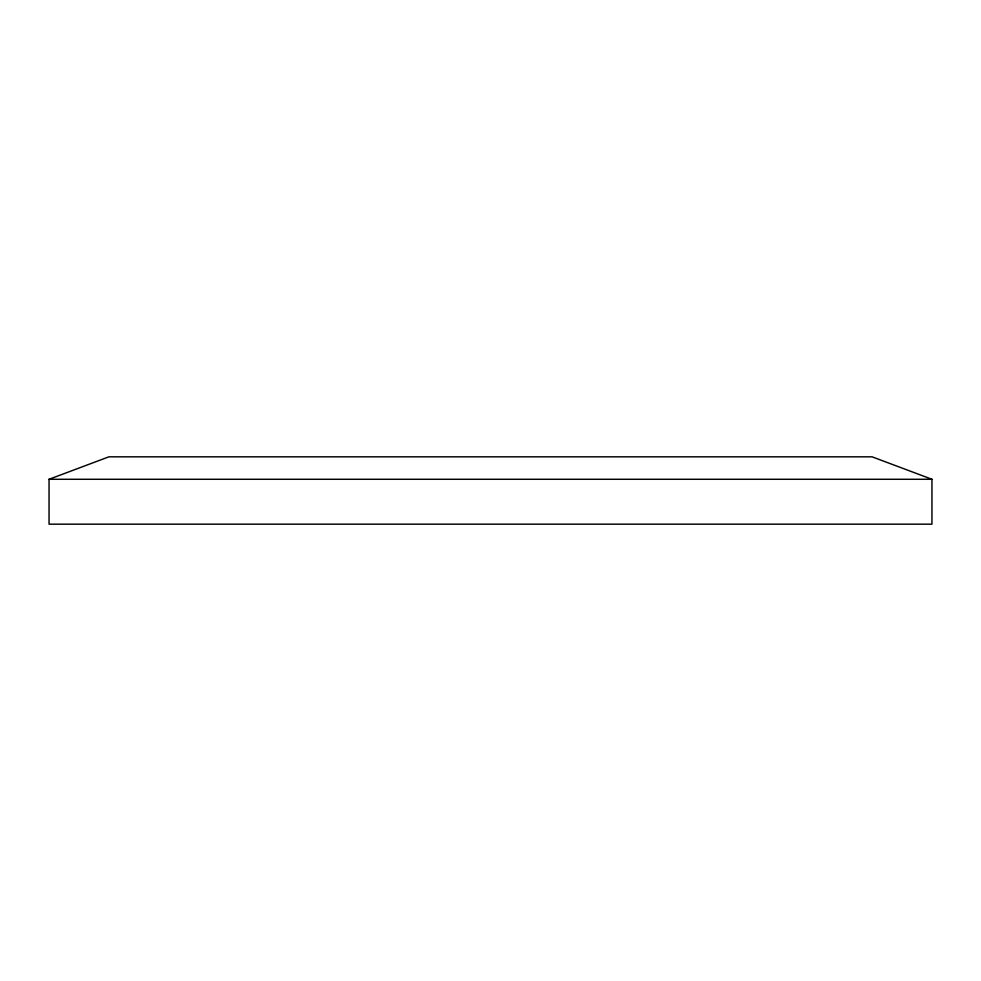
<?xml version="1.0" encoding="UTF-8"?>
<svg xmlns="http://www.w3.org/2000/svg" width="981" height="981" viewBox="0 0 981 981"><rect width="100%" height="100%" fill="white"/><g stroke="black" fill="none" stroke-linecap="round" stroke-linejoin="round"><path stroke-width="1.47" d="M49.05 479.28L108.903 456.827L872.097 456.827L931.95 479.28L931.95 524.173L49.05 524.173L49.05 479.28L931.95 479.28"/></g></svg>
